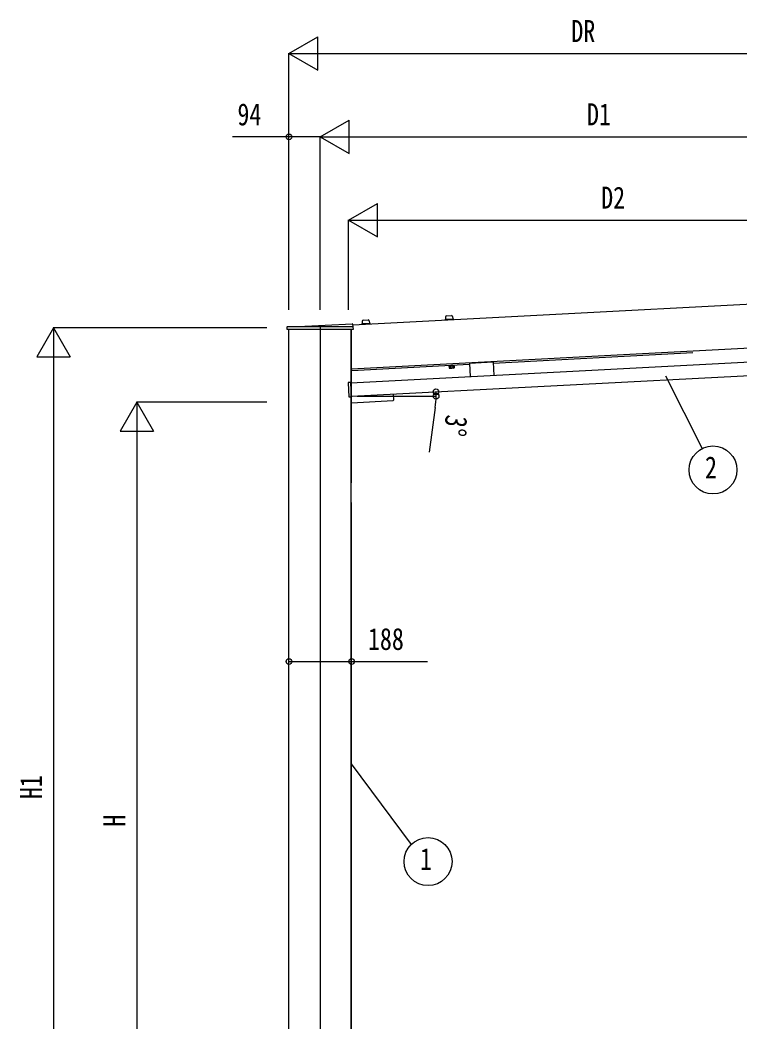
# Model space of a CAD drawing. Units: millimetres, scale not verified. Extents: x -8410 to 8410, y -5940 to 5940.
# Drawn here: x -2523 to -363, y -2810 to 197 of the extents above; entities that cross this region are included whole.
import ezdxf
from ezdxf.enums import TextEntityAlignment as Align

# ---------------------------------------------------------------- set-up
doc = ezdxf.new("R2010")
doc.units = ezdxf.units.MM
doc.header["$LTSCALE"] = 30
for name, color, linetype in [('0-3_YKK_12', 2, 'Continuous'), ('0-5_YKK_A1', 4, 'Continuous'), ('0-6_YKK_D', 6, 'Continuous')]:
    doc.layers.add(name, color=color, linetype=linetype)
doc.styles.add('ＭＳ ゴシック', font='')
doc.styles.get('ＭＳ ゴシック').set_extended_font_data('MS Gothic')

msp = doc.modelspace()

# ---------------------------------------------------------------- linework, layer by layer
at = {"layer": '0-3_YKK_12'}
msp.add_line((-1622.35, -724.5), (-1622.35, -4177.48), dxfattribs=at)
at = {"layer": '0-5_YKK_A1'}
for p, q in [((-1525.07, -717.46), (-306.49, -653.6)), ((-1243.76, -690.8), (-1228.83, -690.02)), ((-1688.6, -722.92), (-1526.37, -714.42)), ((-1525.32, -715.3), (-1524.34, -723.88)), ((-1497.32, -714.07), (-1497.33, -715.6)), ((-1497.33, -715.6), (-1473.37, -714.35)), ((-1497.33, -715.6), (-1473.37, -714.35)), ((-1497.31, -716), (-1497.33, -715.6)), ((-1497.31, -716), (-1473.35, -714.75)), ((-1496.85, -713.58), (-1474.06, -712.38)), ((-1496.26, -706.85), (-1496.32, -713.55)), ((-1493.42, -703.88), (-1478.48, -703.1)), ((-1475.35, -705.76), (-1474.59, -712.41)), ((-1473.54, -712.82), (-1473.37, -714.35)), ((-1473.35, -714.75), (-1473.37, -714.35)), ((-1247.66, -700.99), (-1247.68, -702.52)), ((-1247.68, -702.52), (-1223.71, -701.26)), ((-1247.68, -702.52), (-1223.71, -701.26)), ((-1247.66, -702.92), (-1247.68, -702.52)), ((-1247.66, -702.92), (-1223.69, -701.66)), ((-1247.19, -700.49), (-1224.41, -699.3)), ((-1246.6, -693.77), (-1246.66, -700.46)), ((-1225.69, -692.67), (-1224.93, -699.33)), ((-1223.88, -699.74), (-1223.71, -701.26)), ((-1223.69, -701.66), (-1223.71, -701.26)), ((-1721.91, -731.83), (-1721.84, -723.98)), ((-1721.42, -731.83), (-1721.91, -731.83)), ((-1523.94, -731.83), (-1721.42, -731.83)), ((-1720.84, -722.99), (-1525.34, -722.99)), ((-1716.35, -3450), (-1716.35, -731.83)), ((-1529.65, -1191.94), (-1529.65, -731.83)), ((-1528.35, -1191.87), (-1528.35, -731.83)), ((-1524.34, -723.88), (-1524.34, -723.9)), ((-1524.34, -723.9), (-1523.44, -731.83)), ((-1523.44, -731.83), (-1523.94, -731.83)), ((-1528.35, -849.81), (-176.25, -778.95)), ((-1530.7, -891.99), (81.58, -807.5)), ((-1103.41, -832.55), (-505.05, -801.19)), ((-1528.09, -854.8), (-1174.32, -836.26)), ((-1220.84, -841.91), (-1235.83, -842.69)), ((-1235.37, -842.67), (-1235.46, -841.07)), ((-1221.38, -840.33), (-1221.29, -841.93)), ((-1220.84, -841.91), (-1220.58, -846.82)), ((-1103.55, -830.05), (-1174.45, -833.77)), ((-1174.45, -833.77), (-1172.38, -873.21)), ((-1103.55, -830.05), (-1101.48, -869.5)), ((-1528.6, -931.94), (76.99, -847.79)), ((-1528.09, -854.8), (-1528.35, -849.85)), ((-1235.83, -842.69), (-1235.57, -847.6)), ((-1234.54, -848.13), (-1235.57, -847.6)), ((-1221.56, -847.45), (-1234.54, -848.13)), ((-1232.08, -842.5), (-1231.82, -847.41)), ((-1224.59, -842.1), (-1224.33, -847.02)), ((-1221.56, -847.45), (-1220.58, -846.82)), ((-1538.94, -891.43), (-1536.74, -933.38)), ((-1532.57, -890.6), (-1538.46, -890.91)), ((-1531.97, -890.68), (-1530.77, -890.62)), ((-1531.97, -890.68), (-1531.97, -890.68)), ((-1530.75, -890.97), (-1530.77, -890.62)), ((-1530.77, -890.62), (-1530.77, -890.62)), ((-1530.72, -891.47), (-1530.75, -890.97)), ((-1528.57, -932.49), (-1530.72, -891.47)), ((-1403.97, -925.41), (-1403, -943.88)), ((-1536.21, -933.85), (-1530.32, -933.54)), ((-1530.22, -933.52), (-1529.33, -950.5)), ((-1528.53, -933.34), (-1529.73, -933.4)), ((-1529.73, -933.4), (-1529.73, -933.4)), ((-1529.65, -3450), (-1529.65, -933.4)), ((-1529.65, -950), (-1529.35, -950)), ((-1528.55, -932.99), (-1528.57, -932.49)), ((-1528.55, -932.99), (-1528.53, -933.34)), ((-1528.53, -933.34), (-1528.53, -933.34)), ((-1528.28, -951.45), (-1403.95, -944.93)), ((-1528.35, -3450), (-1528.35, -1251.45))]:
    msp.add_line(p, q, dxfattribs=at)
msp.add_lwpolyline([(-1236.99, -839.55), (-1220.01, -838.66), (-1219.93, -840.26), (-1236.91, -841.15)], close=True, dxfattribs=at)
for centre, radius, start, end in [((-1243.6, -693.8), 3, 93, 179.5), ((-1228.67, -693.01), 3, 6.5, 93), ((-1526.31, -715.42), 1, 6.5, 93.00032), ((-1496.82, -714.08), 0.5, 93, 179.5), ((-1493.26, -706.88), 3, 93, 179.5), ((-1478.33, -706.1), 3, 6.5, 93), ((-1474.04, -712.88), 0.5, 6.5, 93), ((-1247.16, -700.99), 0.5, 93, 179.5), ((-1224.38, -699.8), 0.5, 6.5, 93), ((-1720.84, -723.99), 1, 90, 176.5048), ((-1720.84, -723.99), 1, 176.5048, 179.5), ((-1691.22, -672.99), 50, 270, 273.00032), ((-1525.34, -723.99), 1, 6.5, 90), ((-1233.84, -844.77), 3.32, 238.61575, 307.38425), ((-1228.7, -835.39), 12.42, 255.41205, 290.58795), ((-1222.6, -844.18), 3.32, 238.61575, 307.38425), ((-1532.31, -887.83), 2.86, 266.50896, 273.26043), ((-1529.59, -937.68), 4.28, 91.78658, 98.68179), ((-1528.33, -950.45), 1, 183, 273), ((-1404, -943.93), 1, 273, 3)]:
    msp.add_arc(centre, radius, start, end, dxfattribs=at)
for centre, major_axis, ratio, start_param, end_param in [((-1538.44, -891.41), (-0.373, 0.336), 0.99628, 5.4996506, 7.06672), ((-1532.56, -890.9), (0.016, -0.3), 0.998135, 2.3281144, 3.1415927), ((-1531.97, -890.64), (-0.599, -0.031), 0.061163, 1.2604966, 1.5707963), ((-1536.24, -933.35), (-0.336, -0.373), 0.99628, 5.4996506, 7.06672), ((-1530.34, -933.24), (0.016, -0.3), 0.998135, 0, 0.8133487)]:
    msp.add_ellipse(centre, major_axis=major_axis, ratio=ratio, start_param=start_param, end_param=end_param, dxfattribs=at)
at = {"layer": '0-6_YKK_D'}
for p, q in [((-1716.35, 96.4), (-1629.75, 146.4)), ((-1629.75, 46.4), (-1629.75, 146.4)), ((-1716.35, -672.35), (-1716.35, 97.4)), ((-1716.35, 96.4), (-1629.75, 46.4)), ((-1716.35, 96.4), (-1543.15, 96.4)), ((-1616.35, 96.4), (-16.35, 96.4)), ((-1622.35, -153.6), (-1535.75, -103.6)), ((-1535.75, -203.6), (-1535.75, -103.6)), ((-1716.35, -672.35), (-1716.35, -152.6)), ((-1622.35, -672.35), (-1622.35, -152.6)), ((-1622.35, -672.35), (-1622.35, -152.6)), ((-1622.35, -153.6), (-1535.75, -203.6)), ((-1622.35, -153.6), (-1449.15, -153.6)), ((-1522.35, -153.6), (-16.35, -153.6)), ((-1537.35, -403.6), (-1450.75, -353.6)), ((-1450.75, -453.6), (-1450.75, -353.6)), ((-1537.35, -672.35), (-1537.35, -402.6)), ((-1537.35, -403.6), (-1450.75, -453.6)), ((-1537.35, -403.6), (-1364.15, -403.6)), ((-1437.35, -403.6), (-16.35, -403.6)), ((-2422.35, -727), (-2472.35, -813.6)), ((-1782.96, -727), (-2423.35, -727)), ((-2422.35, -727), (-2372.35, -813.6)), ((-2422.35, -727), (-2422.35, -900.21)), ((-2472.35, -813.6), (-2372.35, -813.6)), ((-2422.35, -827), (-2422.35, -3350)), ((-586.36, -870.77), (-476.48, -1089.06)), ((-1511.51, -932.03), (-1273.95, -932.03)), ((-2172.35, -950), (-2222.35, -1036.6)), ((-1782.96, -950), (-2173.35, -950)), ((-2172.35, -950), (-2122.35, -1036.6)), ((-2172.35, -950), (-2172.35, -1123.21)), ((-1277.21, -965.95), (-1295.22, -1100.35)), ((-2222.35, -1036.6), (-2122.35, -1036.6)), ((-2172.35, -1050), (-2172.35, -3350)), ((-1529.65, -2035.16), (-1349.86, -2277.8))]:
    msp.add_line(p, q, dxfattribs=at)
for points in [[(-1622.35, -153.6), (-1716.35, -153.6), (-1885.95, -153.6)], [(-1716.35, -1728.32), (-1528.35, -1728.32), (-1301.15, -1728.32)]]:
    msp.add_lwpolyline(points, dxfattribs=at)
for centre, radius in [((-1716.35, -153.6), 8.5), ((-1275.3, -918.66), 8.5), ((-1274.95, -932.03), 8.5), ((-444.1, -1153.37), 72), ((-1716.35, -1728.32), 8.5), ((-1528.35, -1728.32), 8.5), ((-1299.13, -2328.9), 72)]:
    msp.add_circle(centre, radius, dxfattribs=at)
for start, end in [(352.36703, 360), (360, 3)]:
    msp.add_arc((-1530.35, -932.03), 255.41, start, end, dxfattribs=at)

# ---------------------------------------------------------------- texts
at = {"layer": '0-6_YKK_D', "style": 'ＭＳ ゴシック', "width": 0.8}
for s, p in [('DR', (-869.15, 111.4)), ('94', (-1870.95, -138.6)), ('D1', (-822.15, -138.6)), ('D2', (-779.65, -388.6)), ('2', (-468.1, -1198.37)), ('188', (-1479.35, -1713.32)), ('1', (-1323.13, -2373.9))]:
    msp.add_text(s, height=65.98, dxfattribs=at).set_placement(p, align=Align.BOTTOM_LEFT)
for s, rotation, p in [('3°', 262.367, (-1264.34, -982.81)), ('H1', 90, (-2437.35, -2141.3)), ('H', 90, (-2187.35, -2224))]:
    msp.add_text(s, height=65.98, rotation=rotation, dxfattribs=at).set_placement(p, align=Align.BOTTOM_LEFT)

doc.saveas('drawing.dxf')
